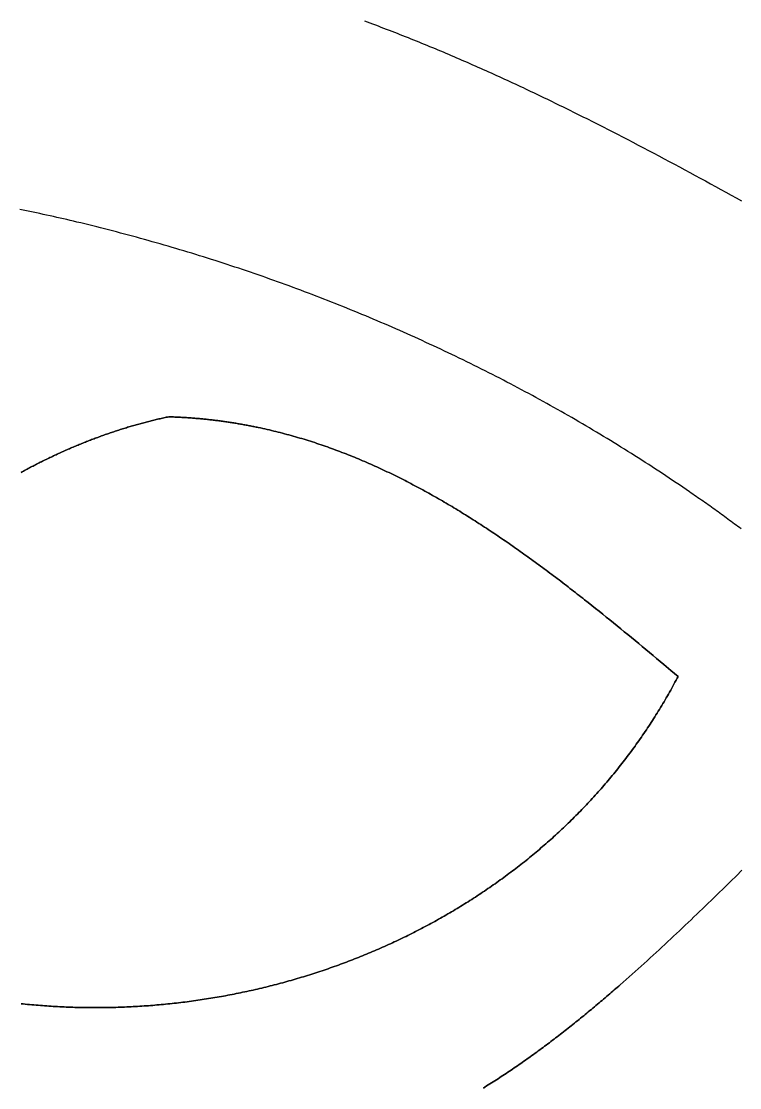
# Model space of a CAD drawing. Header units: millimetres. Extents: x 539514 to 908003, y -69769 to 203909.
# Drawn here: x 713125 to 734913, y 67256 to 99591 of the extents above; entities that cross this region are included whole.
import ezdxf

# ---------------------------------------------------------------- set-up
doc = ezdxf.new("R2010")
doc.units = ezdxf.units.MM
doc.layers.add('CLOSED_AREAS', color=7, linetype='Continuous')
doc.layers.add('REGION_HOLES', color=7, linetype='Continuous')

msp = doc.modelspace()

# ---------------------------------------------------------------- linework, layer by layer
at = {"layer": 'CLOSED_AREAS'}
for points in [[(723531.867, 99604.171), (723614.944, 99573.603), (723697.96, 99542.89), (723780.917, 99512.034), (723863.815, 99481.035), (723946.654, 99449.894), (724029.435, 99418.612), (724112.157, 99387.19), (724194.822, 99355.628), (724277.43, 99323.928), (724359.98, 99292.089), (724442.473, 99260.114), (724524.911, 99228.002), (724607.292, 99195.756), (724689.617, 99163.374), (724771.887, 99130.859), (724854.101, 99098.21), (724936.261, 99065.429), (725018.367, 99032.517), (725100.418, 98999.475), (725182.416, 98966.302), (725264.36, 98933.001), (725346.251, 98899.571), (725428.09, 98866.014), (725509.875, 98832.331), (725591.609, 98798.521), (725673.291, 98764.587), (725754.922, 98730.529), (725836.502, 98696.347), (725918.03, 98662.042), (725999.509, 98627.616), (726080.937, 98593.069), (726162.316, 98558.402), (726243.645, 98523.616), (726324.925, 98488.711), (726406.156, 98453.688), (726487.339, 98418.548), (726568.474, 98383.293), (726649.561, 98347.922), (726730.6, 98312.436), (726811.593, 98276.837), (726892.538, 98241.125), (726973.438, 98205.301), (727054.291, 98169.365), (727135.098, 98133.32), (727215.86, 98097.164), (727296.577, 98060.9), (727377.249, 98024.527), (727457.877, 97988.048), (727538.461, 97951.462), (727619.001, 97914.77), (727699.497, 97877.974), (727779.951, 97841.073), (727860.361, 97804.069), (727940.73, 97766.963), (728021.056, 97729.756), (728101.34, 97692.447), (728181.583, 97655.039), (728261.785, 97617.531), (728341.947, 97579.925), (728422.067, 97542.221), (728502.148, 97504.421), (728582.189, 97466.525), (728662.191, 97428.533), (728742.153, 97390.447), (728822.077, 97352.268), (728901.962, 97313.996), (728981.809, 97275.632), (729061.619, 97237.177), (729141.391, 97198.632), (729221.126, 97159.997), (729300.824, 97121.273), (729380.486, 97082.461), (729460.112, 97043.563), (729539.702, 97004.578), (729619.257, 96965.508), (729698.776, 96926.352), (729778.261, 96887.114), (729857.711, 96847.792), (729937.128, 96808.387), (730016.51, 96768.902), (730095.86, 96729.335), (730175.176, 96689.689), (730254.459, 96649.964), (730333.71, 96610.16), (730412.929, 96570.279), (730492.116, 96530.322), (730571.272, 96490.289), (730650.397, 96450.18), (730729.491, 96409.998), (730808.554, 96369.742), (730887.588, 96329.413), (730966.592, 96289.013), (731045.566, 96248.542), (731124.511, 96208), (731203.428, 96167.39), (731361.176, 96085.963), (731518.814, 96004.269), (731676.343, 95922.313), (731833.766, 95840.103), (731991.087, 95757.644), (732148.307, 95674.943), (732305.43, 95592.006), (732462.458, 95508.841), (732619.394, 95425.452), (732776.24, 95341.848), (732932.999, 95258.034), (733089.674, 95174.016), (733246.268, 95089.801), (733402.782, 95005.396), (733559.221, 94920.807), (733715.585, 94836.041), (733871.879, 94751.103), (734028.105, 94666.001), (734184.265, 94580.741), (734340.363, 94495.328), (734496.4, 94409.771), (734652.379, 94324.074), (734808.304, 94238.245), (734964.177, 94152.291)], [(734958.156, 84200.209), (734908.345, 84237.307), (734858.488, 84274.344), (734808.585, 84311.321), (734758.637, 84348.236), (734708.643, 84385.09), (734658.604, 84421.882), (734608.521, 84458.614), (734558.391, 84495.285), (734508.217, 84531.894), (734457.998, 84568.442), (734407.735, 84604.929), (734357.426, 84641.355), (734307.073, 84677.72), (734256.675, 84714.023), (734206.232, 84750.265), (734155.746, 84786.446), (734105.215, 84822.566), (734054.639, 84858.624), (734004.02, 84894.621), (733953.356, 84930.557), (733902.649, 84966.431), (733851.898, 85002.245), (733801.102, 85037.996), (733750.263, 85073.687), (733699.381, 85109.316), (733648.455, 85144.884), (733597.485, 85180.39), (733546.472, 85215.835), (733495.416, 85251.219), (733444.317, 85286.541), (733393.174, 85321.802), (733290.76, 85392.14), (733188.175, 85462.231), (733085.419, 85532.077), (732982.493, 85601.677), (732879.397, 85671.03), (732776.133, 85740.138), (732672.701, 85808.999), (732569.102, 85877.614), (732465.336, 85945.982), (732361.404, 86014.104), (732257.307, 86081.979), (732153.045, 86149.608), (732048.62, 86216.989), (731944.031, 86284.124), (731839.28, 86351.012), (731734.368, 86417.652), (731629.294, 86484.046), (731524.06, 86550.192), (731418.666, 86616.091), (731313.114, 86681.742), (731207.403, 86747.146), (731101.534, 86812.302), (730995.509, 86877.211), (730889.327, 86941.871), (730782.99, 87006.284), (730676.498, 87070.449), (730569.851, 87134.365), (730463.052, 87198.034), (730356.099, 87261.454), (730248.995, 87324.626), (730141.739, 87387.549), (730034.333, 87450.224), (729926.776, 87512.65), (729819.07, 87574.827), (729711.216, 87636.756), (729603.213, 87698.435), (729495.064, 87759.866), (729386.768, 87821.047), (729278.326, 87881.98), (729169.738, 87942.663), (729061.007, 88003.096), (728952.131, 88063.28), (728843.113, 88123.215), (728733.952, 88182.9), (728624.649, 88242.335), (728515.206, 88301.52), (728405.622, 88360.456), (728295.898, 88419.141), (728186.036, 88477.576), (728076.035, 88535.761), (727965.896, 88593.696), (727855.621, 88651.38), (727745.21, 88708.814), (727634.663, 88765.997), (727523.981, 88822.93), (727413.165, 88879.611), (727302.216, 88936.042), (727191.134, 88992.222), (727079.92, 89048.151), (726968.575, 89103.829), (726857.099, 89159.256), (726745.493, 89214.431), (726633.758, 89269.355), (726521.894, 89324.028), (726409.903, 89378.448), (726297.784, 89432.617), (726185.538, 89486.535), (726073.167, 89540.2), (725960.671, 89593.614), (725848.05, 89646.775), (725735.306, 89699.685), (725622.438, 89752.342), (725509.448, 89804.747), (725396.337, 89856.899), (725283.104, 89908.799), (725169.751, 89960.447), (725056.279, 90011.841), (724942.687, 90062.983), (724828.978, 90113.872), (724715.151, 90164.508), (724601.207, 90214.891), (724487.147, 90265.021), (724372.971, 90314.897), (724258.681, 90364.521), (724144.276, 90413.89), (724029.759, 90463.007), (723915.128, 90511.869), (723800.386, 90560.478), (723685.532, 90608.834), (723570.568, 90656.935), (723455.493, 90704.782), (723340.31, 90752.376), (723225.018, 90799.715), (723109.618, 90846.8), (722994.111, 90893.63), (722878.497, 90940.206), (722762.778, 90986.528), (722646.953, 91032.595), (722531.024, 91078.407), (722414.992, 91123.965), (722298.856, 91169.267), (722182.618, 91214.315), (722066.279, 91259.108), (721949.838, 91303.645), (721833.297, 91347.927), (721716.657, 91391.954), (721599.918, 91435.725), (721483.081, 91479.241), (721366.146, 91522.501), (721249.114, 91565.506), (721131.986, 91608.254), (721014.763, 91650.747), (720897.445, 91692.984), (720780.033, 91734.965), (720662.528, 91776.689), (720544.93, 91818.157), (720427.24, 91859.369), (720309.459, 91900.325), (720191.587, 91941.024), (720073.625, 91981.466), (719955.574, 92021.651), (719837.435, 92061.58), (719719.208, 92101.252), (719600.893, 92140.667), (719482.493, 92179.824), (719364.006, 92218.725), (719245.435, 92257.368), (719126.779, 92295.754), (719008.039, 92333.882), (718889.216, 92371.753), (718770.311, 92409.367), (718651.325, 92446.722), (718532.257, 92483.82), (718413.11, 92520.66), (718293.883, 92557.241), (718174.577, 92593.565), (718055.192, 92629.63), (717935.731, 92665.438), (717816.192, 92700.986), (717696.578, 92736.277), (717576.888, 92771.308), (717457.124, 92806.082), (717337.285, 92840.596), (717217.373, 92874.851), (717097.389, 92908.848), (716977.332, 92942.586), (716857.205, 92976.064), (716737.006, 93009.283), (716616.738, 93042.243), (716496.401, 93074.944), (716375.995, 93107.385), (716255.522, 93139.567), (716134.981, 93171.489), (716014.374, 93203.151), (715893.702, 93234.553), (715772.964, 93265.695), (715652.162, 93296.578), (715531.296, 93327.2), (715410.367, 93357.562), (715289.376, 93387.663), (715168.324, 93417.505), (715047.211, 93447.086), (714926.037, 93476.406), (714804.804, 93505.465), (714703.729, 93529.483), (714602.613, 93553.319), (714501.458, 93576.971), (714400.263, 93600.44), (714299.028, 93623.724), (714197.756, 93646.823), (714096.444, 93669.735), (713995.095, 93692.46), (713893.709, 93714.997), (713792.285, 93737.345), (713690.825, 93759.502), (713589.329, 93781.469), (713487.797, 93803.243), (713386.23, 93824.825), (713284.628, 93846.214), (713182.991, 93867.408), (713081.321, 93888.406)], [(713115.954, 69802.631), (713180.993, 69795.734), (713246.059, 69789.04), (713311.152, 69782.55), (713376.27, 69776.264), (713441.414, 69770.182), (713506.582, 69764.303), (713571.774, 69758.627), (713636.989, 69753.155), (713702.227, 69747.887), (713767.487, 69742.821), (713832.767, 69737.958), (713898.069, 69733.299), (713963.39, 69728.842), (714028.73, 69724.589), (714094.089, 69720.538), (714159.465, 69716.689), (714224.859, 69713.043), (714290.269, 69709.6), (714355.695, 69706.359), (714421.135, 69703.32), (714486.591, 69700.484), (714552.06, 69697.849), (714617.542, 69695.417), (714683.036, 69693.186), (714748.542, 69691.157), (714814.059, 69689.33), (714879.587, 69687.705), (714945.124, 69686.281), (715010.67, 69685.058), (715076.225, 69684.037), (715141.787, 69683.217), (715207.356, 69682.599), (715272.931, 69682.181), (715338.512, 69681.964), (715404.098, 69681.949), (715469.688, 69682.134), (715535.282, 69682.519), (715600.879, 69683.106), (715666.478, 69683.893), (715732.078, 69684.88), (715797.68, 69686.068), (715863.281, 69687.456), (715928.882, 69689.044), (715994.482, 69690.832), (716060.08, 69692.82), (716125.676, 69695.008), (716191.269, 69697.396), (716256.857, 69699.984), (716322.441, 69702.771), (716388.02, 69705.757), (716453.593, 69708.943), (716519.16, 69712.329), (716584.719, 69715.914), (716650.27, 69719.697), (716715.813, 69723.68), (716781.347, 69727.862), (716846.87, 69732.243), (716912.383, 69736.822), (716977.885, 69741.6), (717043.374, 69746.577), (717108.852, 69751.752), (717174.315, 69757.126), (717239.765, 69762.698), (717305.2, 69768.468), (717370.62, 69774.437), (717436.024, 69780.603), (717501.411, 69786.968), (717566.78, 69793.53), (717632.132, 69800.29), (717697.465, 69807.248), (717762.778, 69814.403), (717828.072, 69821.756), (717893.344, 69829.306), (717958.596, 69837.054), (718023.825, 69844.998), (718089.031, 69853.14), (718154.214, 69861.479), (718219.373, 69870.015), (718284.507, 69878.748), (718349.615, 69887.677), (718414.698, 69896.803), (718479.753, 69906.126), (718544.781, 69915.645), (718609.781, 69925.361), (718674.752, 69935.273), (718739.693, 69945.381), (718804.604, 69955.685), (718869.485, 69966.185), (718934.333, 69976.882), (718999.15, 69987.774), (719063.934, 69998.862), (719128.683, 70010.145), (719193.399, 70021.624), (719258.08, 70033.299), (719322.725, 70045.169), (719387.334, 70057.234), (719451.906, 70069.494), (719516.44, 70081.95), (719580.936, 70094.6), (719645.392, 70107.446), (719709.81, 70120.486), (719774.186, 70133.721), (719838.522, 70147.151), (719902.816, 70160.775), (719967.068, 70174.594), (720031.277, 70188.607), (720095.441, 70202.815), (720159.562, 70217.216), (720223.637, 70231.812), (720287.667, 70246.602), (720351.65, 70261.585), (720415.586, 70276.763), (720479.474, 70292.134), (720543.314, 70307.699), (720607.105, 70323.457), (720670.846, 70339.409), (720734.536, 70355.554), (720798.175, 70371.893), (720861.762, 70388.425), (720925.297, 70405.149), (720988.779, 70422.067), (721052.206, 70439.178), (721115.58, 70456.482), (721178.898, 70473.978), (721242.16, 70491.667), (721305.365, 70509.548), (721368.513, 70527.622), (721431.603, 70545.888), (721494.635, 70564.347), (721557.607, 70582.997), (721620.52, 70601.84), (721683.371, 70620.875), (721746.162, 70640.102), (721808.89, 70659.52), (721871.556, 70679.13), (721934.158, 70698.932), (721996.697, 70718.925), (722059.17, 70739.11), (722121.579, 70759.486), (722183.921, 70780.054), (722246.197, 70800.812), (722308.405, 70821.762), (722370.545, 70842.902), (722432.616, 70864.234), (722494.618, 70885.756), (722556.55, 70907.469), (722618.411, 70929.373), (722680.2, 70951.467), (722741.918, 70973.752), (722803.562, 70996.227), (722865.133, 71018.892), (722926.63, 71041.747), (722988.053, 71064.792), (723049.399, 71088.028), (723110.67, 71111.453), (723171.863, 71135.068), (723232.979, 71158.873), (723294.017, 71182.867), (723354.976, 71207.051), (723415.855, 71231.424), (723476.654, 71255.987), (723537.373, 71280.739), (723598.009, 71305.68), (723658.563, 71330.81), (723719.035, 71356.129), (723779.423, 71381.637), (723839.726, 71407.333), (723899.944, 71433.219), (723960.077, 71459.293), (724020.124, 71485.555), (724080.083, 71512.006), (724139.955, 71538.645), (724199.738, 71565.473), (724259.433, 71592.488), (724319.037, 71619.692), (724378.552, 71647.083), (724437.975, 71674.663), (724497.306, 71702.43), (724556.545, 71730.385), (724615.691, 71758.527), (724674.744, 71786.857), (724733.701, 71815.375), (724792.564, 71844.079), (724851.331, 71872.971), (724910.001, 71902.05), (724968.575, 71931.316), (725027.05, 71960.769), (725085.427, 71990.409), (725143.705, 72020.236), (725201.883, 72050.249), (725259.96, 72080.449), (725317.936, 72110.835), (725375.81, 72141.408), (725433.582, 72172.167), (725491.251, 72203.113), (725548.815, 72234.244), (725606.275, 72265.561), (725663.63, 72297.065), (725720.879, 72328.754), (725778.021, 72360.629), (725835.056, 72392.689), (725891.983, 72424.936), (725948.801, 72457.367), (726005.51, 72489.984), (726062.109, 72522.787), (726118.598, 72555.774), (726174.975, 72588.947), (726231.24, 72622.304), (726287.392, 72655.847), (726343.431, 72689.575), (726399.356, 72723.487), (726455.166, 72757.583), (726510.861, 72791.865), (726566.439, 72826.331), (726621.901, 72860.981), (726677.246, 72895.815), (726732.472, 72930.834), (726787.579, 72966.037), (726842.568, 73001.424), (726897.436, 73036.994), (726952.183, 73072.749), (727006.808, 73108.687), (727061.312, 73144.809), (727115.693, 73181.115), (727169.95, 73217.604), (727224.083, 73254.276), (727278.091, 73291.131), (727331.974, 73328.17), (727385.73, 73365.392), (727439.359, 73402.797), (727492.861, 73440.385), (727546.235, 73478.155), (727599.48, 73516.109), (727652.595, 73554.244), (727705.58, 73592.563), (727758.434, 73631.064), (727811.156, 73669.747), (727863.746, 73708.613), (727916.203, 73747.66), (727968.526, 73786.89), (728020.715, 73826.302), (728072.769, 73865.896), (728124.688, 73905.671), (728176.47, 73945.628), (728228.115, 73985.767), (728279.622, 74026.087), (728330.991, 74066.589), (728382.221, 74107.272), (728433.311, 74148.137), (728484.26, 74189.182), (728535.069, 74230.409), (728585.736, 74271.817), (728636.26, 74313.405), (728686.641, 74355.174), (728736.878, 74397.124), (728786.971, 74439.255), (728836.919, 74481.566), (728886.721, 74524.058), (728936.377, 74566.73), (728985.885, 74609.582), (729035.245, 74652.614), (729084.457, 74695.826), (729133.52, 74739.219), (729182.433, 74782.791), (729231.195, 74826.543), (729279.806, 74870.475), (729328.265, 74914.586), (729376.572, 74958.877), (729424.725, 75003.347), (729472.724, 75047.997), (729520.569, 75092.825), (729568.259, 75137.833), (729615.792, 75183.02), (729663.169, 75228.386), (729710.388, 75273.931), (729757.45, 75319.655), (729804.353, 75365.557), (729851.096, 75411.638), (729897.68, 75457.897), (729944.103, 75504.335), (729990.364, 75550.951), (730036.463, 75597.746), (730082.4, 75644.718), (730128.173, 75691.869), (730173.782, 75739.197), (730219.227, 75786.704), (730264.506, 75834.388), (730309.619, 75882.25), (730354.565, 75930.289), (730399.343, 75978.506), (730443.954, 76026.9), (730488.396, 76075.472), (730532.668, 76124.221), (730576.77, 76173.146), (730620.701, 76222.249), (730664.461, 76271.529), (730708.048, 76320.986), (730751.463, 76370.62), (730794.704, 76420.43), (730837.771, 76470.417), (730880.663, 76520.58), (730923.379, 76570.919), (730965.919, 76621.435), (731008.283, 76672.128), (731050.468, 76722.996), (731092.476, 76774.04), (731134.304, 76825.26), (731175.953, 76876.656), (731217.421, 76928.228), (731258.709, 76979.976), (731299.815, 77031.899), (731340.738, 77083.997), (731381.479, 77136.271), (731422.036, 77188.72), (731462.408, 77241.345), (731502.596, 77294.144), (731542.597, 77347.119), (731582.413, 77400.268), (731622.041, 77453.592), (731661.481, 77507.091), (731700.733, 77560.765), (731739.796, 77614.613), (731778.67, 77668.636), (731817.353, 77722.833), (731855.844, 77777.204), (731894.144, 77831.75), (731932.252, 77886.47), (731970.166, 77941.363), (732007.886, 77996.431), (732045.412, 78051.672), (732082.743, 78107.087), (732119.878, 78162.676), (732156.816, 78218.438), (732193.557, 78274.374), (732230.101, 78330.483), (732266.445, 78386.766), (732302.591, 78443.221), (732338.537, 78499.85), (732374.282, 78556.651), (732409.825, 78613.626), (732445.167, 78670.773), (732480.306, 78728.093), (732515.242, 78785.586), (732549.974, 78843.251), (732584.501, 78901.089), (732618.823, 78959.099), (732652.939, 79017.281), (732686.849, 79075.636), (732720.551, 79134.163), (732754.045, 79192.861), (732787.33, 79251.732), (732820.406, 79310.774), (732853.272, 79369.988), (732885.927, 79429.373), (732918.37, 79488.931), (732950.602, 79548.659), (732982.621, 79608.559), (733014.426, 79668.63), (733046.018, 79728.872), (732828.923, 79910.486), (732611.754, 80091.92), (732503.131, 80182.543), (732394.476, 80273.091), (732285.786, 80363.553), (732177.056, 80453.919), (732068.282, 80544.179), (731959.461, 80634.323), (731850.586, 80724.34), (731741.655, 80814.22), (731632.663, 80903.954), (731523.607, 80993.531), (731414.481, 81082.941), (731305.281, 81172.173), (731196.004, 81261.218), (731086.645, 81350.065), (730977.2, 81438.704), (730867.665, 81527.125), (730758.035, 81615.318), (730648.306, 81703.273), (730538.474, 81790.98), (730428.536, 81878.427), (730318.486, 81965.606), (730208.32, 82052.506), (730153.193, 82095.848), (730098.035, 82139.116), (730042.846, 82182.31), (729987.625, 82225.428), (729932.373, 82268.468), (729877.088, 82311.429), (729821.77, 82354.311), (729766.418, 82397.112), (729711.032, 82439.83), (729655.611, 82482.464), (729600.155, 82525.013), (729544.664, 82567.476), (729489.136, 82609.851), (729433.571, 82652.138), (729377.969, 82694.335), (729322.329, 82736.44), (729266.651, 82778.452), (729210.934, 82820.371), (729155.178, 82862.194), (729099.381, 82903.921), (729043.544, 82945.551), (728987.666, 82987.081), (728931.747, 83028.511), (728875.785, 83069.84), (728819.781, 83111.065), (728763.734, 83152.187), (728707.643, 83193.203), (728651.508, 83234.113), (728595.329, 83274.915), (728539.104, 83315.608), (728482.833, 83356.19), (728426.516, 83396.66), (728370.152, 83437.018), (728313.741, 83477.261), (728257.283, 83517.389), (728200.775, 83557.4), (728144.219, 83597.293), (728087.614, 83637.067), (728030.958, 83676.72), (727974.252, 83716.251), (727917.495, 83755.659), (727860.687, 83794.943), (727803.826, 83834.101), (727746.913, 83873.132), (727689.947, 83912.035), (727632.927, 83950.808), (727575.853, 83989.451), (727518.724, 84027.961), (727461.54, 84066.339), (727404.3, 84104.581), (727347.004, 84142.688), (727289.652, 84180.658), (727232.242, 84218.489), (727174.774, 84256.181), (727117.247, 84293.732), (727059.662, 84331.14), (727002.017, 84368.405), (726944.313, 84405.525), (726886.548, 84442.5), (726828.722, 84479.327), (726770.834, 84516.005), (726712.884, 84552.534), (726654.872, 84588.911), (726596.797, 84625.137), (726538.658, 84661.208), (726480.454, 84697.125), (726422.186, 84732.885), (726363.853, 84768.488), (726305.455, 84803.932), (726246.989, 84839.217), (726188.457, 84874.34), (726129.858, 84909.3), (726071.191, 84944.097), (726012.456, 84978.728), (725953.651, 85013.193), (725894.777, 85047.491), (725835.834, 85081.62), (725776.819, 85115.578), (725717.734, 85149.365), (725658.577, 85182.98), (725599.348, 85216.42), (725540.047, 85249.685), (725480.672, 85282.774), (725421.224, 85315.685), (725361.702, 85348.416), (725302.105, 85380.968), (725242.432, 85413.338), (725182.684, 85445.525), (725122.86, 85477.527), (725062.959, 85509.345), (725002.98, 85540.975), (724942.924, 85572.418), (724882.789, 85603.672), (724822.576, 85634.735), (724762.282, 85665.606), (724701.909, 85696.284), (724641.456, 85726.768), (724580.921, 85757.056), (724520.305, 85787.148), (724459.607, 85817.041), (724398.826, 85846.735), (724337.963, 85876.228), (724277.015, 85905.519), (724215.983, 85934.608), (724154.867, 85963.491), (724093.666, 85992.169), (724032.378, 86020.64), (723971.005, 86048.902), (723909.544, 86076.955), (723847.996, 86104.797), (723786.361, 86132.427), (723724.637, 86159.844), (723662.824, 86187.046), (723600.921, 86214.032), (723538.929, 86240.801), (723476.846, 86267.351), (723414.672, 86293.682), (723352.407, 86319.792), (723290.05, 86345.679), (723227.6, 86371.343), (723165.056, 86396.782), (723102.42, 86421.995), (723039.689, 86446.98), (722976.863, 86471.737), (722913.942, 86496.264), (722850.925, 86520.56), (722787.812, 86544.623), (722724.603, 86568.453), (722661.295, 86592.048), (722597.891, 86615.406), (722534.387, 86638.527), (722470.785, 86661.409), (722407.083, 86684.051), (722343.281, 86706.452), (722279.379, 86728.61), (722215.376, 86750.524), (722151.271, 86772.193), (722087.065, 86793.616), (722022.755, 86814.791), (721958.343, 86835.716), (721893.826, 86856.392), (721829.206, 86876.816), (721764.481, 86896.988), (721699.651, 86916.905), (721634.714, 86936.567), (721569.672, 86955.972), (721504.523, 86975.12), (721439.266, 86994.008), (721373.902, 87012.636), (721308.429, 87031.002), (721242.848, 87049.106), (721177.156, 87066.945), (721111.355, 87084.519), (721045.444, 87101.825), (720979.421, 87118.864), (720913.287, 87135.634), (720847.041, 87152.133), (720780.682, 87168.36), (720714.21, 87184.314), (720647.624, 87199.993), (720580.924, 87215.397), (720514.11, 87230.524), (720447.18, 87245.373), (720380.134, 87259.942), (720312.973, 87274.231), (720279.348, 87281.269), (720245.694, 87288.237), (720212.011, 87295.134), (720178.298, 87301.961), (720144.556, 87308.716), (720110.784, 87315.399), (720076.983, 87322.012), (720043.152, 87328.552), (720009.291, 87335.021), (719975.401, 87341.418), (719941.48, 87347.743), (719907.53, 87353.995), (719873.55, 87360.175), (719839.539, 87366.283), (719805.499, 87372.318), (719771.428, 87378.28), (719737.327, 87384.169), (719703.196, 87389.984), (719669.035, 87395.727), (719634.842, 87401.396), (719600.62, 87406.991), (719566.367, 87412.512), (719532.083, 87417.959), (719497.768, 87423.332), (719463.423, 87428.631), (719429.047, 87433.856), (719394.64, 87439.005), (719360.202, 87444.08), (719325.733, 87449.08), (719291.232, 87454.005), (719256.701, 87458.855), (719222.138, 87463.629), (719187.544, 87468.327), (719152.919, 87472.95), (719118.262, 87477.497), (719083.574, 87481.968), (719048.854, 87486.363), (719014.103, 87490.681), (718979.319, 87494.922), (718944.504, 87499.087), (718909.658, 87503.176), (718874.779, 87507.187), (718839.868, 87511.121), (718804.925, 87514.977), (718769.951, 87518.756), (718734.944, 87522.458), (718699.904, 87526.081), (718664.833, 87529.627), (718629.729, 87533.095), (718594.593, 87536.484), (718559.424, 87539.795), (718524.223, 87543.027), (718488.989, 87546.18), (718453.722, 87549.255), (718418.422, 87552.25), (718383.09, 87555.166), (718347.725, 87558.003), (718312.327, 87560.76), (718276.896, 87563.438), (718241.432, 87566.035), (718205.934, 87568.553), (718170.404, 87570.99), (718134.84, 87573.347), (718099.243, 87575.624), (718063.612, 87577.82), (718027.948, 87579.935), (717992.25, 87581.969), (717956.519, 87583.922), (717920.754, 87585.793), (717884.955, 87587.583), (717849.123, 87589.292), (717813.256, 87590.918), (717777.356, 87592.463), (717741.422, 87593.926), (717705.453, 87595.306), (717669.451, 87596.604), (717633.414, 87597.819), (717597.343, 87598.952), (717559.452, 87591.009), (717521.56, 87582.957), (717483.668, 87574.795), (717445.775, 87566.523), (717407.881, 87558.142), (717369.988, 87549.652), (717332.095, 87541.053), (717294.203, 87532.346), (717256.312, 87523.529), (717218.421, 87514.605), (717180.532, 87505.572), (717142.645, 87496.431), (717104.759, 87487.182), (717066.876, 87477.826), (717028.995, 87468.362), (716991.117, 87458.791), (716953.242, 87449.113), (716915.37, 87439.328), (716877.501, 87429.436), (716839.636, 87419.438), (716801.775, 87409.334), (716763.918, 87399.123), (716726.066, 87388.806), (716688.219, 87378.384), (716650.376, 87367.856), (716612.539, 87357.223), (716574.708, 87346.484), (716536.882, 87335.641), (716499.063, 87324.692), (716461.249, 87313.639), (716423.443, 87302.482), (716385.643, 87291.22), (716347.85, 87279.855), (716310.065, 87268.385), (716272.288, 87256.812), (716234.518, 87245.135), (716196.756, 87233.354), (716159.003, 87221.471), (716121.259, 87209.485), (716083.524, 87197.396), (716045.797, 87185.204), (716008.081, 87172.91), (715970.374, 87160.514), (715932.677, 87148.015), (715894.99, 87135.415), (715857.314, 87122.713), (715819.649, 87109.91), (715781.995, 87097.006), (715744.352, 87084), (715706.721, 87070.894), (715669.101, 87057.686), (715631.494, 87044.379), (715593.899, 87030.971), (715556.317, 87017.462), (715518.748, 87003.854), (715481.191, 86990.146), (715443.649, 86976.339), (715406.119, 86962.432), (715368.604, 86948.425), (715331.103, 86934.32), (715293.617, 86920.116), (715256.145, 86905.813), (715218.688, 86891.412), (715181.247, 86876.913), (715143.821, 86862.315), (715106.411, 86847.62), (715069.017, 86832.826), (715031.639, 86817.936), (714994.277, 86802.948), (714956.933, 86787.862), (714919.606, 86772.68), (714882.296, 86757.401), (714845.003, 86742.025), (714807.729, 86726.553), (714770.473, 86710.985), (714733.235, 86695.321), (714696.015, 86679.561), (714658.815, 86663.705), (714621.634, 86647.754), (714584.472, 86631.707), (714547.33, 86615.565), (714510.208, 86599.329), (714473.107, 86582.997), (714436.025, 86566.571), (714398.965, 86550.051), (714361.926, 86533.437), (714324.907, 86516.728), (714287.911, 86499.926), (714250.936, 86483.03), (714213.983, 86466.041), (714177.053, 86448.959), (714140.145, 86431.783), (714103.26, 86414.515), (714066.399, 86397.154), (714029.56, 86379.7), (713992.746, 86362.154), (713955.955, 86344.516), (713919.188, 86326.786), (713882.446, 86308.965), (713845.728, 86291.051), (713809.036, 86273.047), (713772.368, 86254.951), (713735.727, 86236.764), (713699.111, 86218.487), (713662.52, 86200.119), (713625.957, 86181.66), (713589.419, 86163.111), (713552.909, 86144.472), (713516.425, 86125.744), (713479.969, 86106.925), (713443.541, 86088.017), (713407.14, 86069.02), (713370.768, 86049.933), (713334.423, 86030.758), (713298.108, 86011.494), (713261.821, 85992.141), (713225.564, 85972.7), (713189.335, 85953.171), (713153.137, 85933.554), (713116.969, 85913.849)], [(727138.57, 67244.687), (727188.361, 67275.473), (727238.102, 67306.411), (727287.794, 67337.499), (727337.438, 67368.736), (727387.031, 67400.122), (727436.576, 67431.655), (727486.072, 67463.335), (727535.519, 67495.159), (727584.917, 67527.127), (727634.266, 67559.239), (727683.566, 67591.492), (727732.817, 67623.887), (727782.02, 67656.421), (727831.174, 67689.094), (727880.28, 67721.905), (727929.337, 67754.852), (727978.346, 67787.936), (728027.306, 67821.153), (728076.218, 67854.505), (728125.081, 67887.989), (728173.897, 67921.604), (728222.664, 67955.35), (728271.383, 67989.225), (728320.054, 68023.228), (728368.677, 68057.359), (728417.252, 68091.615), (728465.78, 68125.997), (728514.259, 68160.503), (728562.691, 68195.132), (728611.075, 68229.883), (728659.411, 68264.755), (728707.7, 68299.747), (728755.941, 68334.858), (728804.135, 68370.086), (728852.281, 68405.431), (728900.381, 68440.892), (728948.432, 68476.467), (728996.437, 68512.156), (729044.394, 68547.958), (729092.304, 68583.871), (729140.167, 68619.894), (729187.984, 68656.027), (729235.753, 68692.268), (729283.475, 68728.616), (729331.151, 68765.07), (729378.779, 68801.63), (729426.361, 68838.293), (729473.897, 68875.06), (729521.385, 68911.928), (729568.828, 68948.898), (729616.223, 68985.967), (729663.573, 69023.135), (729710.876, 69060.401), (729758.132, 69097.764), (729805.343, 69135.223), (729852.507, 69172.776), (729899.625, 69210.422), (729946.697, 69248.161), (729993.723, 69285.992), (730040.703, 69323.912), (730087.637, 69361.923), (730134.525, 69400.021), (730181.368, 69438.207), (730228.165, 69476.479), (730274.916, 69514.836), (730321.621, 69553.277), (730368.281, 69591.802), (730414.896, 69630.408), (730461.465, 69669.095), (730507.988, 69707.862), (730554.466, 69746.708), (730600.9, 69785.631), (730647.287, 69824.632), (730693.63, 69863.708), (730739.928, 69902.858), (730786.18, 69942.083), (730832.388, 69981.379), (730878.55, 70020.747), (730924.668, 70060.186), (730970.741, 70099.694), (731016.77, 70139.27), (731062.753, 70178.913), (731108.692, 70218.623), (731154.587, 70258.398), (731200.436, 70298.237), (731246.242, 70338.139), (731292.003, 70378.102), (731383.392, 70458.212), (731474.604, 70538.557), (731565.64, 70619.128), (731656.5, 70699.919), (731747.185, 70780.919), (731837.694, 70862.121), (731928.029, 70943.516), (732018.19, 71025.095), (732108.177, 71106.851), (732197.991, 71188.776), (732287.632, 71270.859), (732377.101, 71353.094), (732466.398, 71435.471), (732555.524, 71517.983), (732644.48, 71600.62), (732733.264, 71683.375), (732821.879, 71766.239), (732910.325, 71849.204), (732998.601, 71932.26), (733086.709, 72015.401), (733174.649, 72098.616), (733262.421, 72181.899), (733350.026, 72265.24), (733437.464, 72348.631), (733524.737, 72432.064), (733611.843, 72515.53), (733698.784, 72599.02), (733785.561, 72682.527), (733872.173, 72766.043), (733958.621, 72849.557), (734044.906, 72933.063), (734131.028, 73016.551), (734216.987, 73100.014), (734302.784, 73183.443), (734388.42, 73266.829), (734473.895, 73350.164), (734644.362, 73516.647), (734814.191, 73682.825), (734983.385, 73848.631)], [(734983.385, 73848.631), (734814.191, 73682.825), (734644.362, 73516.647), (734473.895, 73350.164), (734388.42, 73266.829), (734302.784, 73183.443), (734216.987, 73100.014), (734131.028, 73016.551), (734044.906, 72933.063), (733958.621, 72849.557), (733872.173, 72766.043), (733785.561, 72682.527), (733698.784, 72599.02), (733611.843, 72515.53), (733524.737, 72432.064), (733437.464, 72348.631), (733350.026, 72265.24), (733262.421, 72181.899), (733174.649, 72098.616), (733086.709, 72015.401), (732998.601, 71932.26), (732910.325, 71849.204), (732821.879, 71766.239), (732733.264, 71683.375), (732644.48, 71600.62), (732555.524, 71517.983), (732466.398, 71435.471), (732377.101, 71353.094), (732287.632, 71270.859), (732197.991, 71188.776), (732108.177, 71106.851), (732018.19, 71025.095), (731928.029, 70943.516), (731837.694, 70862.121), (731747.185, 70780.919), (731656.5, 70699.919), (731565.64, 70619.128), (731474.604, 70538.557), (731383.392, 70458.212), (731292.003, 70378.102), (731246.242, 70338.139), (731200.436, 70298.237), (731154.587, 70258.398), (731108.692, 70218.623), (731062.753, 70178.913), (731016.77, 70139.27), (730970.741, 70099.694), (730924.668, 70060.186), (730878.55, 70020.747), (730832.388, 69981.379), (730786.18, 69942.083), (730739.928, 69902.858), (730693.63, 69863.708), (730647.287, 69824.632), (730600.9, 69785.631), (730554.466, 69746.708), (730507.988, 69707.862), (730461.465, 69669.095), (730414.896, 69630.408), (730368.281, 69591.802), (730321.621, 69553.277), (730274.916, 69514.836), (730228.165, 69476.479), (730181.368, 69438.207), (730134.525, 69400.021), (730087.637, 69361.923), (730040.703, 69323.912), (729993.723, 69285.992), (729946.697, 69248.161), (729899.625, 69210.422), (729852.507, 69172.776), (729805.343, 69135.223), (729758.132, 69097.764), (729710.876, 69060.401), (729663.573, 69023.135), (729616.223, 68985.967), (729568.828, 68948.898), (729521.385, 68911.928), (729473.897, 68875.06), (729426.361, 68838.293), (729378.779, 68801.63), (729331.151, 68765.07), (729283.475, 68728.616), (729235.753, 68692.268), (729187.984, 68656.027), (729140.167, 68619.894), (729092.304, 68583.871), (729044.394, 68547.958), (728996.437, 68512.156), (728948.432, 68476.467), (728900.381, 68440.892), (728852.281, 68405.431), (728804.135, 68370.086), (728755.941, 68334.858), (728707.7, 68299.747), (728659.411, 68264.755), (728611.075, 68229.883), (728562.691, 68195.132), (728514.259, 68160.503), (728465.78, 68125.997), (728417.252, 68091.615), (728368.677, 68057.359), (728320.054, 68023.228), (728271.383, 67989.225), (728222.664, 67955.35), (728173.897, 67921.604), (728125.081, 67887.989), (728076.218, 67854.505), (728027.306, 67821.153), (727978.346, 67787.936), (727929.337, 67754.852), (727880.28, 67721.905), (727831.174, 67689.094), (727782.02, 67656.421), (727732.817, 67623.887), (727683.566, 67591.492), (727634.266, 67559.239), (727584.917, 67527.127), (727535.519, 67495.159), (727486.072, 67463.335), (727436.576, 67431.655), (727387.031, 67400.122), (727337.438, 67368.736), (727287.794, 67337.499), (727238.102, 67306.411), (727188.361, 67275.473), (727138.57, 67244.687)]]:
    msp.add_lwpolyline(points, dxfattribs=at)
at = {"layer": 'REGION_HOLES'}
msp.add_lwpolyline([(713116.969, 85913.849), (713153.137, 85933.554), (713189.335, 85953.171), (713225.564, 85972.7), (713261.821, 85992.141), (713298.108, 86011.494), (713334.423, 86030.758), (713370.768, 86049.933), (713407.14, 86069.02), (713443.541, 86088.017), (713479.969, 86106.925), (713516.425, 86125.744), (713552.909, 86144.472), (713589.419, 86163.111), (713625.957, 86181.66), (713662.52, 86200.119), (713699.111, 86218.487), (713735.727, 86236.764), (713772.368, 86254.951), (713809.036, 86273.047), (713845.728, 86291.051), (713882.446, 86308.965), (713919.188, 86326.786), (713955.955, 86344.516), (713992.746, 86362.154), (714029.56, 86379.7), (714066.399, 86397.154), (714103.26, 86414.515), (714140.145, 86431.783), (714177.053, 86448.959), (714213.983, 86466.041), (714250.936, 86483.03), (714287.911, 86499.926), (714324.907, 86516.728), (714361.926, 86533.437), (714398.965, 86550.051), (714436.025, 86566.571), (714473.107, 86582.997), (714510.208, 86599.329), (714547.33, 86615.565), (714584.472, 86631.707), (714621.634, 86647.754), (714658.815, 86663.705), (714696.015, 86679.561), (714733.235, 86695.321), (714770.473, 86710.985), (714807.729, 86726.553), (714845.003, 86742.025), (714882.296, 86757.401), (714919.606, 86772.68), (714956.933, 86787.862), (714994.277, 86802.948), (715031.639, 86817.936), (715069.017, 86832.826), (715106.411, 86847.62), (715143.821, 86862.315), (715181.247, 86876.913), (715218.688, 86891.412), (715256.145, 86905.813), (715293.617, 86920.116), (715331.103, 86934.32), (715368.604, 86948.425), (715406.119, 86962.432), (715443.649, 86976.339), (715481.191, 86990.146), (715518.748, 87003.854), (715556.317, 87017.462), (715593.899, 87030.971), (715631.494, 87044.379), (715669.101, 87057.686), (715706.721, 87070.894), (715744.352, 87084), (715781.995, 87097.006), (715819.649, 87109.91), (715857.314, 87122.713), (715894.99, 87135.415), (715932.677, 87148.015), (715970.374, 87160.514), (716008.081, 87172.91), (716045.797, 87185.204), (716083.524, 87197.396), (716121.259, 87209.485), (716159.003, 87221.471), (716196.756, 87233.354), (716234.518, 87245.135), (716272.288, 87256.812), (716310.065, 87268.385), (716347.85, 87279.855), (716385.643, 87291.22), (716423.443, 87302.482), (716461.249, 87313.639), (716499.063, 87324.692), (716536.882, 87335.641), (716574.708, 87346.484), (716612.539, 87357.223), (716650.376, 87367.856), (716688.219, 87378.384), (716726.066, 87388.806), (716763.918, 87399.123), (716801.775, 87409.334), (716839.636, 87419.438), (716877.501, 87429.436), (716915.37, 87439.328), (716953.242, 87449.113), (716991.117, 87458.791), (717028.995, 87468.362), (717066.876, 87477.826), (717104.759, 87487.182), (717142.645, 87496.431), (717180.532, 87505.572), (717218.421, 87514.605), (717256.312, 87523.529), (717294.203, 87532.346), (717332.095, 87541.053), (717369.988, 87549.652), (717407.881, 87558.142), (717445.775, 87566.523), (717483.668, 87574.795), (717521.56, 87582.957), (717559.452, 87591.009), (717597.343, 87598.952), (717633.414, 87597.819), (717669.451, 87596.604), (717705.453, 87595.306), (717741.422, 87593.926), (717777.356, 87592.463), (717813.256, 87590.918), (717849.123, 87589.292), (717884.955, 87587.583), (717920.754, 87585.793), (717956.519, 87583.922), (717992.25, 87581.969), (718027.948, 87579.935), (718063.612, 87577.82), (718099.243, 87575.624), (718134.84, 87573.347), (718170.404, 87570.99), (718205.934, 87568.553), (718241.432, 87566.035), (718276.896, 87563.438), (718312.327, 87560.76), (718347.725, 87558.003), (718383.09, 87555.166), (718418.422, 87552.25), (718453.722, 87549.255), (718488.989, 87546.18), (718524.223, 87543.027), (718559.424, 87539.795), (718594.593, 87536.484), (718629.729, 87533.095), (718664.833, 87529.627), (718699.904, 87526.081), (718734.944, 87522.458), (718769.951, 87518.756), (718804.925, 87514.977), (718839.868, 87511.121), (718874.779, 87507.187), (718909.658, 87503.176), (718944.504, 87499.087), (718979.319, 87494.922), (719014.103, 87490.681), (719048.854, 87486.363), (719083.574, 87481.968), (719118.262, 87477.497), (719152.919, 87472.95), (719187.544, 87468.327), (719222.138, 87463.629), (719256.701, 87458.855), (719291.232, 87454.005), (719325.733, 87449.08), (719360.202, 87444.08), (719394.64, 87439.005), (719429.047, 87433.856), (719463.423, 87428.631), (719497.768, 87423.332), (719532.083, 87417.959), (719566.367, 87412.512), (719600.62, 87406.991), (719634.842, 87401.396), (719669.035, 87395.727), (719703.196, 87389.984), (719737.327, 87384.169), (719771.428, 87378.28), (719805.499, 87372.318), (719839.539, 87366.283), (719873.55, 87360.175), (719907.53, 87353.995), (719941.48, 87347.743), (719975.401, 87341.418), (720009.291, 87335.021), (720043.152, 87328.552), (720076.983, 87322.012), (720110.784, 87315.399), (720144.556, 87308.716), (720178.298, 87301.961), (720212.011, 87295.134), (720245.694, 87288.237), (720279.348, 87281.269), (720312.973, 87274.231), (720380.134, 87259.942), (720447.18, 87245.373), (720514.11, 87230.524), (720580.924, 87215.397), (720647.624, 87199.993), (720714.21, 87184.314), (720780.682, 87168.36), (720847.041, 87152.133), (720913.287, 87135.634), (720979.421, 87118.864), (721045.444, 87101.825), (721111.355, 87084.519), (721177.156, 87066.945), (721242.848, 87049.106), (721308.429, 87031.002), (721373.902, 87012.636), (721439.266, 86994.008), (721504.523, 86975.12), (721569.672, 86955.972), (721634.714, 86936.567), (721699.651, 86916.905), (721764.481, 86896.988), (721829.206, 86876.816), (721893.826, 86856.392), (721958.343, 86835.716), (722022.755, 86814.791), (722087.065, 86793.616), (722151.271, 86772.193), (722215.376, 86750.524), (722279.379, 86728.61), (722343.281, 86706.452), (722407.083, 86684.051), (722470.785, 86661.409), (722534.387, 86638.527), (722597.891, 86615.406), (722661.295, 86592.048), (722724.603, 86568.453), (722787.812, 86544.623), (722850.925, 86520.56), (722913.942, 86496.264), (722976.863, 86471.737), (723039.689, 86446.98), (723102.42, 86421.995), (723165.056, 86396.782), (723227.6, 86371.343), (723290.05, 86345.679), (723352.407, 86319.792), (723414.672, 86293.682), (723476.846, 86267.351), (723538.929, 86240.801), (723600.921, 86214.032), (723662.824, 86187.046), (723724.637, 86159.844), (723786.361, 86132.427), (723847.996, 86104.797), (723909.544, 86076.955), (723971.005, 86048.902), (724032.378, 86020.64), (724093.666, 85992.169), (724154.867, 85963.491), (724215.983, 85934.608), (724277.015, 85905.519), (724337.963, 85876.228), (724398.826, 85846.735), (724459.607, 85817.041), (724520.305, 85787.148), (724580.921, 85757.056), (724641.456, 85726.768), (724701.909, 85696.284), (724762.282, 85665.606), (724822.576, 85634.735), (724882.789, 85603.672), (724942.924, 85572.418), (725002.98, 85540.975), (725062.959, 85509.345), (725122.86, 85477.527), (725182.684, 85445.525), (725242.432, 85413.338), (725302.105, 85380.968), (725361.702, 85348.416), (725421.224, 85315.685), (725480.672, 85282.774), (725540.047, 85249.685), (725599.348, 85216.42), (725658.577, 85182.98), (725717.734, 85149.365), (725776.819, 85115.578), (725835.834, 85081.62), (725894.777, 85047.491), (725953.651, 85013.193), (726012.456, 84978.728), (726071.191, 84944.097), (726129.858, 84909.3), (726188.457, 84874.34), (726246.989, 84839.217), (726305.455, 84803.932), (726363.853, 84768.488), (726422.186, 84732.885), (726480.454, 84697.125), (726538.658, 84661.208), (726596.797, 84625.137), (726654.872, 84588.911), (726712.884, 84552.534), (726770.834, 84516.005), (726828.722, 84479.327), (726886.548, 84442.5), (726944.313, 84405.525), (727002.017, 84368.405), (727059.662, 84331.14), (727117.247, 84293.732), (727174.774, 84256.181), (727232.242, 84218.489), (727289.652, 84180.658), (727347.004, 84142.688), (727404.3, 84104.581), (727461.54, 84066.339), (727518.724, 84027.961), (727575.853, 83989.451), (727632.927, 83950.808), (727689.947, 83912.035), (727746.913, 83873.132), (727803.826, 83834.101), (727860.687, 83794.943), (727917.495, 83755.659), (727974.252, 83716.251), (728030.958, 83676.72), (728087.614, 83637.067), (728144.219, 83597.293), (728200.775, 83557.4), (728257.283, 83517.389), (728313.741, 83477.261), (728370.152, 83437.018), (728426.516, 83396.66), (728482.833, 83356.19), (728539.104, 83315.608), (728595.329, 83274.915), (728651.508, 83234.113), (728707.643, 83193.203), (728763.734, 83152.187), (728819.781, 83111.065), (728875.785, 83069.84), (728931.747, 83028.511), (728987.666, 82987.081), (729043.544, 82945.551), (729099.381, 82903.921), (729155.178, 82862.194), (729210.934, 82820.371), (729266.651, 82778.452), (729322.329, 82736.44), (729377.969, 82694.335), (729433.571, 82652.138), (729489.136, 82609.851), (729544.664, 82567.476), (729600.155, 82525.013), (729655.611, 82482.464), (729711.032, 82439.83), (729766.418, 82397.112), (729821.77, 82354.311), (729877.088, 82311.429), (729932.373, 82268.468), (729987.625, 82225.428), (730042.846, 82182.31), (730098.035, 82139.116), (730153.193, 82095.848), (730208.32, 82052.506), (730318.486, 81965.606), (730428.536, 81878.427), (730538.474, 81790.98), (730648.306, 81703.273), (730758.035, 81615.318), (730867.665, 81527.125), (730977.2, 81438.704), (731086.645, 81350.065), (731196.004, 81261.218), (731305.281, 81172.173), (731414.481, 81082.941), (731523.607, 80993.531), (731632.663, 80903.954), (731741.655, 80814.22), (731850.586, 80724.34), (731959.461, 80634.323), (732068.282, 80544.179), (732177.056, 80453.919), (732285.786, 80363.553), (732394.476, 80273.091), (732503.131, 80182.543), (732611.754, 80091.92), (732828.923, 79910.486), (733046.018, 79728.872), (733014.426, 79668.63), (732982.621, 79608.559), (732950.602, 79548.659), (732918.37, 79488.931), (732885.927, 79429.373), (732853.272, 79369.988), (732820.406, 79310.774), (732787.33, 79251.732), (732754.045, 79192.861), (732720.551, 79134.163), (732686.849, 79075.636), (732652.939, 79017.281), (732618.823, 78959.099), (732584.501, 78901.089), (732549.974, 78843.251), (732515.242, 78785.586), (732480.306, 78728.093), (732445.167, 78670.773), (732409.825, 78613.626), (732374.282, 78556.651), (732338.537, 78499.85), (732302.591, 78443.221), (732266.445, 78386.766), (732230.101, 78330.483), (732193.557, 78274.374), (732156.816, 78218.438), (732119.878, 78162.676), (732082.743, 78107.087), (732045.412, 78051.672), (732007.886, 77996.431), (731970.166, 77941.363), (731932.252, 77886.47), (731894.144, 77831.75), (731855.844, 77777.204), (731817.353, 77722.833), (731778.67, 77668.636), (731739.796, 77614.613), (731700.733, 77560.765), (731661.481, 77507.091), (731622.041, 77453.592), (731582.413, 77400.268), (731542.597, 77347.119), (731502.596, 77294.144), (731462.408, 77241.345), (731422.036, 77188.72), (731381.479, 77136.271), (731340.738, 77083.997), (731299.815, 77031.899), (731258.709, 76979.976), (731217.421, 76928.228), (731175.953, 76876.656), (731134.304, 76825.26), (731092.476, 76774.04), (731050.468, 76722.996), (731008.283, 76672.128), (730965.919, 76621.435), (730923.379, 76570.919), (730880.663, 76520.58), (730837.771, 76470.417), (730794.704, 76420.43), (730751.463, 76370.62), (730708.048, 76320.986), (730664.461, 76271.529), (730620.701, 76222.249), (730576.77, 76173.146), (730532.668, 76124.221), (730488.396, 76075.472), (730443.954, 76026.9), (730399.343, 75978.506), (730354.565, 75930.289), (730309.619, 75882.25), (730264.506, 75834.388), (730219.227, 75786.704), (730173.782, 75739.197), (730128.173, 75691.869), (730082.4, 75644.718), (730036.463, 75597.746), (729990.364, 75550.951), (729944.103, 75504.335), (729897.68, 75457.897), (729851.096, 75411.638), (729804.353, 75365.557), (729757.45, 75319.655), (729710.388, 75273.931), (729663.169, 75228.386), (729615.792, 75183.02), (729568.259, 75137.833), (729520.569, 75092.825), (729472.724, 75047.997), (729424.725, 75003.347), (729376.572, 74958.877), (729328.265, 74914.586), (729279.806, 74870.475), (729231.195, 74826.543), (729182.433, 74782.791), (729133.52, 74739.219), (729084.457, 74695.826), (729035.245, 74652.614), (728985.885, 74609.582), (728936.377, 74566.73), (728886.721, 74524.058), (728836.919, 74481.566), (728786.971, 74439.255), (728736.878, 74397.124), (728686.641, 74355.174), (728636.26, 74313.405), (728585.736, 74271.817), (728535.069, 74230.409), (728484.26, 74189.182), (728433.311, 74148.137), (728382.221, 74107.272), (728330.991, 74066.589), (728279.622, 74026.087), (728228.115, 73985.767), (728176.47, 73945.628), (728124.688, 73905.671), (728072.769, 73865.896), (728020.715, 73826.302), (727968.526, 73786.89), (727916.203, 73747.66), (727863.746, 73708.613), (727811.156, 73669.747), (727758.434, 73631.064), (727705.58, 73592.563), (727652.595, 73554.244), (727599.48, 73516.109), (727546.235, 73478.155), (727492.861, 73440.385), (727439.359, 73402.797), (727385.73, 73365.392), (727331.974, 73328.17), (727278.091, 73291.131), (727224.083, 73254.276), (727169.95, 73217.604), (727115.693, 73181.115), (727061.312, 73144.809), (727006.808, 73108.687), (726952.183, 73072.749), (726897.436, 73036.994), (726842.568, 73001.424), (726787.579, 72966.037), (726732.472, 72930.834), (726677.246, 72895.815), (726621.901, 72860.981), (726566.439, 72826.331), (726510.861, 72791.865), (726455.166, 72757.583), (726399.356, 72723.487), (726343.431, 72689.575), (726287.392, 72655.847), (726231.24, 72622.304), (726174.975, 72588.947), (726118.598, 72555.774), (726062.109, 72522.787), (726005.51, 72489.984), (725948.801, 72457.367), (725891.983, 72424.936), (725835.056, 72392.689), (725778.021, 72360.629), (725720.879, 72328.754), (725663.63, 72297.065), (725606.275, 72265.561), (725548.815, 72234.244), (725491.251, 72203.113), (725433.582, 72172.167), (725375.81, 72141.408), (725317.936, 72110.835), (725259.96, 72080.449), (725201.883, 72050.249), (725143.705, 72020.236), (725085.427, 71990.409), (725027.05, 71960.769), (724968.575, 71931.316), (724910.001, 71902.05), (724851.331, 71872.971), (724792.564, 71844.079), (724733.701, 71815.375), (724674.744, 71786.857), (724615.691, 71758.527), (724556.545, 71730.385), (724497.306, 71702.43), (724437.975, 71674.663), (724378.552, 71647.083), (724319.037, 71619.692), (724259.433, 71592.488), (724199.738, 71565.473), (724139.955, 71538.645), (724080.083, 71512.006), (724020.124, 71485.555), (723960.077, 71459.293), (723899.944, 71433.219), (723839.726, 71407.333), (723779.423, 71381.637), (723719.035, 71356.129), (723658.563, 71330.81), (723598.009, 71305.68), (723537.373, 71280.739), (723476.654, 71255.987), (723415.855, 71231.424), (723354.976, 71207.051), (723294.017, 71182.867), (723232.979, 71158.873), (723171.863, 71135.068), (723110.67, 71111.453), (723049.399, 71088.028), (722988.053, 71064.792), (722926.63, 71041.747), (722865.133, 71018.892), (722803.562, 70996.227), (722741.918, 70973.752), (722680.2, 70951.467), (722618.411, 70929.373), (722556.55, 70907.469), (722494.618, 70885.756), (722432.616, 70864.234), (722370.545, 70842.902), (722308.405, 70821.762), (722246.197, 70800.812), (722183.921, 70780.054), (722121.579, 70759.486), (722059.17, 70739.11), (721996.697, 70718.925), (721934.158, 70698.932), (721871.556, 70679.13), (721808.89, 70659.52), (721746.162, 70640.102), (721683.371, 70620.875), (721620.52, 70601.84), (721557.607, 70582.997), (721494.635, 70564.347), (721431.603, 70545.888), (721368.513, 70527.622), (721305.365, 70509.548), (721242.16, 70491.667), (721178.898, 70473.978), (721115.58, 70456.482), (721052.206, 70439.178), (720988.779, 70422.067), (720925.297, 70405.149), (720861.762, 70388.425), (720798.175, 70371.893), (720734.536, 70355.554), (720670.846, 70339.409), (720607.105, 70323.457), (720543.314, 70307.699), (720479.474, 70292.134), (720415.586, 70276.763), (720351.65, 70261.585), (720287.667, 70246.602), (720223.637, 70231.812), (720159.562, 70217.216), (720095.441, 70202.815), (720031.277, 70188.607), (719967.068, 70174.594), (719902.816, 70160.775), (719838.522, 70147.151), (719774.186, 70133.721), (719709.81, 70120.486), (719645.392, 70107.446), (719580.936, 70094.6), (719516.44, 70081.95), (719451.906, 70069.494), (719387.334, 70057.234), (719322.725, 70045.169), (719258.08, 70033.299), (719193.399, 70021.624), (719128.683, 70010.145), (719063.934, 69998.862), (718999.15, 69987.774), (718934.333, 69976.882), (718869.485, 69966.185), (718804.604, 69955.685), (718739.693, 69945.381), (718674.752, 69935.273), (718609.781, 69925.361), (718544.781, 69915.645), (718479.753, 69906.126), (718414.698, 69896.803), (718349.615, 69887.677), (718284.507, 69878.748), (718219.373, 69870.015), (718154.214, 69861.479), (718089.031, 69853.14), (718023.825, 69844.998), (717958.596, 69837.054), (717893.344, 69829.306), (717828.072, 69821.756), (717762.778, 69814.403), (717697.465, 69807.248), (717632.132, 69800.29), (717566.78, 69793.53), (717501.411, 69786.968), (717436.024, 69780.603), (717370.62, 69774.437), (717305.2, 69768.468), (717239.765, 69762.698), (717174.315, 69757.126), (717108.852, 69751.752), (717043.374, 69746.577), (716977.885, 69741.6), (716912.383, 69736.822), (716846.87, 69732.243), (716781.347, 69727.862), (716715.813, 69723.68), (716650.27, 69719.697), (716584.719, 69715.914), (716519.16, 69712.329), (716453.593, 69708.943), (716388.02, 69705.757), (716322.441, 69702.771), (716256.857, 69699.984), (716191.269, 69697.396), (716125.676, 69695.008), (716060.08, 69692.82), (715994.482, 69690.832), (715928.882, 69689.044), (715863.281, 69687.456), (715797.68, 69686.068), (715732.078, 69684.88), (715666.478, 69683.893), (715600.879, 69683.106), (715535.282, 69682.519), (715469.688, 69682.134), (715404.098, 69681.949), (715338.512, 69681.964), (715272.931, 69682.181), (715207.356, 69682.599), (715141.787, 69683.217), (715076.225, 69684.037), (715010.67, 69685.058), (714945.124, 69686.281), (714879.587, 69687.705), (714814.059, 69689.33), (714748.542, 69691.157), (714683.036, 69693.186), (714617.542, 69695.417), (714552.06, 69697.849), (714486.591, 69700.484), (714421.135, 69703.32), (714355.695, 69706.359), (714290.269, 69709.6), (714224.859, 69713.043), (714159.465, 69716.689), (714094.089, 69720.538), (714028.73, 69724.589), (713963.39, 69728.842), (713898.069, 69733.299), (713832.767, 69737.958), (713767.487, 69742.821), (713702.227, 69747.887), (713636.989, 69753.155), (713571.774, 69758.627), (713506.582, 69764.303), (713441.414, 69770.182), (713376.27, 69776.264), (713311.152, 69782.55), (713246.059, 69789.04), (713180.993, 69795.734), (713115.954, 69802.631)], dxfattribs=at)

doc.saveas('drawing.dxf')
